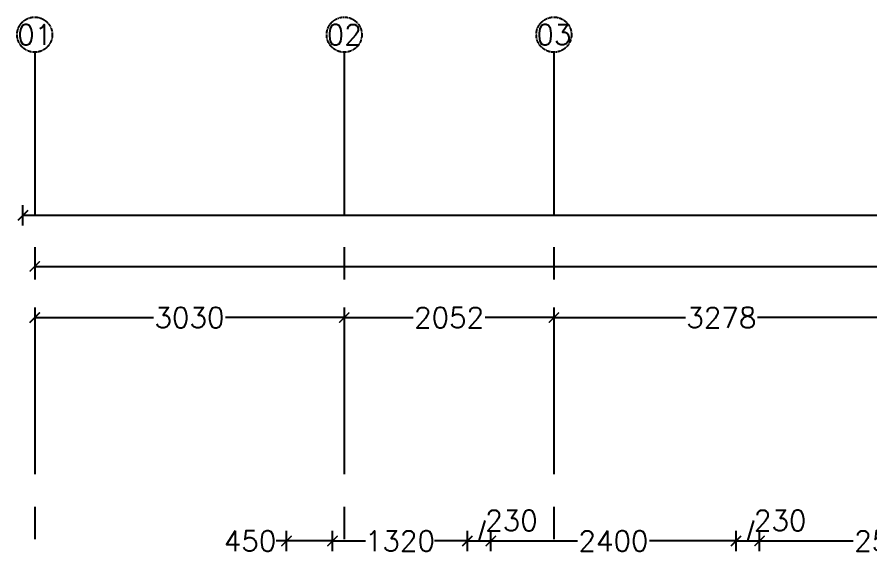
# Model space of a CAD drawing. Header units: millimetres. Extents: x 263680 to 312223, y -3811 to 33868.
# Drawn here: x 268644 to 277002, y 28608 to 33868 of the extents above; entities that cross this region are included whole.
import ezdxf

# ---------------------------------------------------------------- set-up
doc = ezdxf.new("R2010")
doc.units = ezdxf.units.MM
doc.header["$MEASUREMENT"] = 0
doc.header["$PDMODE"] = 35
doc.header["$PDSIZE"] = -0.5
doc.linetypes.add('CENTER', pattern=[50.8, 31.75, -6.35, 6.35, -6.35])
doc.layers.get('0').update_dxf_attribs({"linetype": 'CONTINUOUS'})
doc.layers.get('Defpoints').update_dxf_attribs({"linetype": 'CONTINUOUS'})
for name, color, linetype in [('Ano_Line_Grid', 4, 'CENTER'), ('Dim_Arc_100', 4, 'CONTINUOUS'), ('Txt_Grid', 4, 'CONTINUOUS')]:
    doc.layers.add(name, color=color, linetype=linetype)
doc.styles.add('Jwalant', font='romans.shx')
doc.styles.add('MSA_Standard', font='romans.shx')
doc.dimstyles.new('Msa_1_100', dxfattribs={"dimscale": 100, "dimtxt": 2, "dimasz": 1, "dimexe": 1, "dimexo": 0, "dimgap": 0, "dimtad": 0, "dimdec": 0, "dimzin": 0, "dimdsep": 46, "dimtxsty": 'MSA_Standard', "dimblk": 'ARCHTICK', "dimcen": 0.09, "dimclrd": 4, "dimclre": 4, "dimclrt": 6, "dimadec": 0, "dimazin": 0, "dimtfac": 1, "dimtdec": 0, "dimtofl": 0, "dimtmove": 0, "dimatfit": 3, "dimfxl": 0, "dimtolj": 1, "dimtzin": 0, "dimlwd": -1, "dimlwe": -1, "dimarcsym": 0})

# ---------------------------------------------------------------- blocks, each defined once
blk = doc.blocks.new('GRID 1')
at = {"layer": 'Ano_Line_Grid', "ltscale": 50}
for p, q in [((268821.5, 33523.9), (268821.5, -3467.2)), ((271851.5, 33523.9), (271851.5, -3467.2)), ((273903.5, 33523.9), (273903.5, -3467.2))]:
    blk.add_line(p, q, dxfattribs=at)
at = {"layer": 'Ano_Line_Grid'}
for centre in [(268821.5, 33695.9), (271851.5, 33695.9), (273903.5, 33695.9), (273903.5, 33695.9)]:
    blk.add_circle(centre, 172, dxfattribs=at)
at = {"layer": 'Txt_Grid', "char_height": 200, "attachment_point": 5, "style": 'Jwalant'}
for s, insert in [('01', (268821.5, 33695.9)), ('02', (271851.5, 33695.9)), ('03', (273903.5, 33695.9))]:
    blk.add_mtext_dynamic_manual_height_columns(s, width=700.143, gutter_width=1, heights=[0], dxfattribs=dict(at, insert=insert))
blk = doc.blocks.new('_ArchTick')
at = {"linetype": 'ByBlock', "const_width": 0.15}
blk.add_lwpolyline([(-0.5, -0.5), (0.5, 0.5)], dxfattribs=at)
blk = doc.blocks.new('*D3943')
at = {"layer": 'Defpoints', "color": 0, "transparency": 16777216}
for p in [(0, 0), (3030, 0), (3030, -2594.9)]:
    blk.add_point(p, dxfattribs=at)
at = {"layer": 'Dim_Arc_100', "color": 4, "transparency": 16777216}
for p, q in [((0, -2494.9), (0, -2694.9)), ((3030, -2494.9), (3030, -2694.9)), ((0, -2594.9), (1162.6, -2594.9)), ((3030, -2594.9), (1867.4, -2594.9))]:
    blk.add_line(p, q, dxfattribs=at)
at = {"layer": 'Dim_Arc_100', "color": 4, "transparency": 16777216, "xscale": 100, "yscale": 100, "zscale": 100, "rotation": 180}
blk.add_blockref('_ArchTick', (0, -2594.9), dxfattribs=at)
at = {"layer": 'Dim_Arc_100', "color": 4, "transparency": 16777216, "xscale": 100, "yscale": 100, "zscale": 100}
blk.add_blockref('_ArchTick', (3030, -2594.9), dxfattribs=at)
at = {"layer": 'Dim_Arc_100', "color": 6, "transparency": 16777216, "insert": (1515, -2594.9), "char_height": 200, "attachment_point": 5, "style": 'MSA_Standard'}
blk.add_mtext('\\A1;3030', dxfattribs=at)
blk = doc.blocks.new('*D3944')
at = {"layer": 'Defpoints', "color": 0, "ltscale": 1000, "transparency": 16777216}
for p in [(3030, 0), (5082, 0), (5082, -2594.9)]:
    blk.add_point(p, dxfattribs=at)
at = {"layer": 'Dim_Arc_100', "color": 4, "ltscale": 1000, "transparency": 16777216}
for p, q in [((3030, -2494.9), (3030, -2694.9)), ((5082, -2494.9), (5082, -2694.9)), ((3030, -2594.9), (3703.6, -2594.9)), ((5082, -2594.9), (4408.4, -2594.9))]:
    blk.add_line(p, q, dxfattribs=at)
at = {"layer": 'Dim_Arc_100', "color": 4, "ltscale": 1000, "transparency": 16777216, "xscale": 100, "yscale": 100, "zscale": 100, "rotation": 180}
blk.add_blockref('_ArchTick', (3030, -2594.9), dxfattribs=at)
at = {"layer": 'Dim_Arc_100', "color": 4, "ltscale": 1000, "transparency": 16777216, "xscale": 100, "yscale": 100, "zscale": 100}
blk.add_blockref('_ArchTick', (5082, -2594.9), dxfattribs=at)
at = {"layer": 'Dim_Arc_100', "color": 6, "ltscale": 1000, "transparency": 16777216, "insert": (4056, -2594.9), "char_height": 200, "attachment_point": 5, "style": 'MSA_Standard'}
blk.add_mtext('\\A1;2052', dxfattribs=at)
blk = doc.blocks.new('*D3945')
at = {"layer": 'Defpoints', "color": 0, "ltscale": 1000, "transparency": 16777216}
for p in [(5082, 0), (8360, 0), (8360, -2594.9)]:
    blk.add_point(p, dxfattribs=at)
at = {"layer": 'Dim_Arc_100', "color": 4, "ltscale": 1000, "transparency": 16777216}
for p, q in [((5082, -2494.9), (5082, -2694.9)), ((8360, -2494.9), (8360, -2694.9)), ((5082, -2594.9), (6368.6, -2594.9)), ((8360, -2594.9), (7073.4, -2594.9))]:
    blk.add_line(p, q, dxfattribs=at)
at = {"layer": 'Dim_Arc_100', "color": 4, "ltscale": 1000, "transparency": 16777216, "xscale": 100, "yscale": 100, "zscale": 100, "rotation": 180}
blk.add_blockref('_ArchTick', (5082, -2594.9), dxfattribs=at)
at = {"layer": 'Dim_Arc_100', "color": 4, "ltscale": 1000, "transparency": 16777216, "xscale": 100, "yscale": 100, "zscale": 100}
blk.add_blockref('_ArchTick', (8360, -2594.9), dxfattribs=at)
at = {"layer": 'Dim_Arc_100', "color": 6, "ltscale": 1000, "transparency": 16777216, "insert": (6721, -2594.9), "char_height": 200, "attachment_point": 5, "style": 'MSA_Standard'}
blk.add_mtext('\\A1;3278', dxfattribs=at)
blk = doc.blocks.new('*D3951')
at = {"layer": 'Defpoints', "color": 0, "ltscale": 1000, "transparency": 16777216}
for p in [(0, 0), (30025, -275.8), (30025, -2094.9)]:
    blk.add_point(p, dxfattribs=at)
at = {"layer": 'Dim_Arc_100', "color": 4, "ltscale": 1000, "transparency": 16777216}
for p, q in [((0, -1994.9), (0, -2194.9)), ((30025, -1994.9), (30025, -2194.9)), ((0, -2094.9), (14564.9, -2094.9)), ((30025, -2094.9), (15460.1, -2094.9))]:
    blk.add_line(p, q, dxfattribs=at)
at = {"layer": 'Dim_Arc_100', "color": 4, "ltscale": 1000, "transparency": 16777216, "xscale": 100, "yscale": 100, "zscale": 100, "rotation": 180}
blk.add_blockref('_ArchTick', (0, -2094.9), dxfattribs=at)
at = {"layer": 'Dim_Arc_100', "color": 4, "ltscale": 1000, "transparency": 16777216, "xscale": 100, "yscale": 100, "zscale": 100}
blk.add_blockref('_ArchTick', (30025, -2094.9), dxfattribs=at)
at = {"layer": 'Dim_Arc_100', "color": 6, "ltscale": 1000, "transparency": 16777216, "insert": (15012.5, -2094.9), "char_height": 200, "attachment_point": 5, "style": 'MSA_Standard'}
blk.add_mtext('\\A1;30025', dxfattribs=at)
blk = doc.blocks.new('*D3952')
at = {"layer": 'Defpoints', "color": 0, "ltscale": 1000, "transparency": 16777216}
for p in [(33885, -1594.9), (33885, -5474.6), (-115, -8657.6, 0)]:
    blk.add_point(p, dxfattribs=at)
at = {"layer": 'Dim_Arc_100', "color": 4, "ltscale": 1000, "transparency": 16777216}
for p, q in [((-115, -1694.9), (-115, -1494.9)), ((33885, -1694.9), (33885, -1494.9)), ((-115, -1594.9), (16437.4, -1594.9)), ((33885, -1594.9), (17332.6, -1594.9))]:
    blk.add_line(p, q, dxfattribs=at)
at = {"layer": 'Dim_Arc_100', "color": 4, "ltscale": 1000, "transparency": 16777216, "xscale": 100, "yscale": 100, "zscale": 100, "rotation": 180}
blk.add_blockref('_ArchTick', (-115, -1594.9), dxfattribs=at)
at = {"layer": 'Dim_Arc_100', "color": 4, "ltscale": 1000, "transparency": 16777216, "xscale": 100, "yscale": 100, "zscale": 100}
blk.add_blockref('_ArchTick', (33885, -1594.9), dxfattribs=at)
at = {"layer": 'Dim_Arc_100', "color": 6, "ltscale": 1000, "transparency": 16777216, "insert": (16885, -1594.9), "char_height": 200, "attachment_point": 5, "style": 'MSA_Standard'}
blk.add_mtext('\\A1;34000', dxfattribs=at)
blk = doc.blocks.new('*D3895')
at = {"layer": 'Defpoints', "color": 0, "ltscale": 1000, "transparency": 16777216}
for p in [(2465, -4780.1), (2465, -5474.6), (2915, -5474.6)]:
    blk.add_point(p, dxfattribs=at)
at = {"layer": 'Dim_Arc_100', "color": 4, "ltscale": 1000, "transparency": 16777216}
for p, q in [((2465, -4880.1), (2465, -4680.1)), ((2915, -4880.1), (2915, -4680.1)), ((2465, -4780.1), (2365, -4780.1)), ((2915, -4780.1), (2465, -4780.1))]:
    blk.add_line(p, q, dxfattribs=at)
at = {"layer": 'Dim_Arc_100', "color": 4, "ltscale": 1000, "transparency": 16777216, "xscale": 100, "yscale": 100, "zscale": 100, "rotation": 180}
blk.add_blockref('_ArchTick', (2465, -4780.1), dxfattribs=at)
at = {"layer": 'Dim_Arc_100', "color": 4, "ltscale": 1000, "transparency": 16777216, "xscale": 100, "yscale": 100, "zscale": 100}
blk.add_blockref('_ArchTick', (2915, -4780.1), dxfattribs=at)
at = {"layer": 'Dim_Arc_100', "color": 6, "ltscale": 1000, "transparency": 16777216, "insert": (2107.9, -4780.1), "char_height": 200, "attachment_point": 5, "style": 'MSA_Standard'}
blk.add_mtext('\\A1;450', dxfattribs=at)
blk = doc.blocks.new('*D3896')
at = {"layer": 'Defpoints', "color": 0, "ltscale": 1000, "transparency": 16777216}
for p in [(4235, -4780.1), (2915, -5474.6), (4235, -5474.6)]:
    blk.add_point(p, dxfattribs=at)
at = {"layer": 'Dim_Arc_100', "color": 4, "ltscale": 1000, "transparency": 16777216}
for p, q in [((2915, -4880.1), (2915, -4680.1)), ((4235, -4880.1), (4235, -4680.1)), ((2915, -4780.1), (3236.9, -4780.1)), ((4235, -4780.1), (3913.1, -4780.1))]:
    blk.add_line(p, q, dxfattribs=at)
at = {"layer": 'Dim_Arc_100', "color": 4, "ltscale": 1000, "transparency": 16777216, "xscale": 100, "yscale": 100, "zscale": 100, "rotation": 180}
blk.add_blockref('_ArchTick', (2915, -4780.1), dxfattribs=at)
at = {"layer": 'Dim_Arc_100', "color": 4, "ltscale": 1000, "transparency": 16777216, "xscale": 100, "yscale": 100, "zscale": 100}
blk.add_blockref('_ArchTick', (4235, -4780.1), dxfattribs=at)
at = {"layer": 'Dim_Arc_100', "color": 6, "ltscale": 1000, "transparency": 16777216, "insert": (3575, -4780.1), "char_height": 200, "attachment_point": 5, "style": 'MSA_Standard'}
blk.add_mtext('\\A1;1320', dxfattribs=at)
blk = doc.blocks.new('*D3897')
at = {"layer": 'Defpoints', "color": 0, "ltscale": 1000, "transparency": 16777216}
for p in [(4465, -4780.1), (4465, -5024.6), (4235, -5474.6)]:
    blk.add_point(p, dxfattribs=at)
at = {"layer": 'Dim_Arc_100', "color": 4, "ltscale": 1000, "transparency": 16777216}
for p, q in [((4350, -4780.1), (4410, -4580.1)), ((4235, -4880.1), (4235, -4680.1)), ((4465, -4880.1), (4465, -4680.1)), ((4235, -4780.1), (4465, -4780.1))]:
    blk.add_line(p, q, dxfattribs=at)
at = {"layer": 'Dim_Arc_100', "color": 4, "ltscale": 1000, "transparency": 16777216, "xscale": 100, "yscale": 100, "zscale": 100, "rotation": 180}
blk.add_blockref('_ArchTick', (4235, -4780.1), dxfattribs=at)
at = {"layer": 'Dim_Arc_100', "color": 4, "ltscale": 1000, "transparency": 16777216, "xscale": 100, "yscale": 100, "zscale": 100}
blk.add_blockref('_ArchTick', (4465, -4780.1), dxfattribs=at)
at = {"layer": 'Dim_Arc_100', "color": 6, "ltscale": 1000, "transparency": 16777216, "insert": (4667.1, -4580.1), "char_height": 200, "attachment_point": 5, "style": 'MSA_Standard'}
blk.add_mtext('\\A1;230', dxfattribs=at)
blk = doc.blocks.new('*D3898')
at = {"layer": 'Defpoints', "color": 0, "ltscale": 1000, "transparency": 16777216}
for p in [(6865, -4780.1), (4465, -5024.6), (6865, -5024.6)]:
    blk.add_point(p, dxfattribs=at)
at = {"layer": 'Dim_Arc_100', "color": 4, "ltscale": 1000, "transparency": 16777216}
for p, q in [((4465, -4880.1), (4465, -4680.1)), ((6865, -4880.1), (6865, -4680.1)), ((4465, -4780.1), (5312.6, -4780.1)), ((6865, -4780.1), (6017.4, -4780.1))]:
    blk.add_line(p, q, dxfattribs=at)
at = {"layer": 'Dim_Arc_100', "color": 4, "ltscale": 1000, "transparency": 16777216, "xscale": 100, "yscale": 100, "zscale": 100, "rotation": 180}
blk.add_blockref('_ArchTick', (4465, -4780.1), dxfattribs=at)
at = {"layer": 'Dim_Arc_100', "color": 4, "ltscale": 1000, "transparency": 16777216, "xscale": 100, "yscale": 100, "zscale": 100}
blk.add_blockref('_ArchTick', (6865, -4780.1), dxfattribs=at)
at = {"layer": 'Dim_Arc_100', "color": 6, "ltscale": 1000, "transparency": 16777216, "insert": (5665, -4780.1), "char_height": 200, "attachment_point": 5, "style": 'MSA_Standard'}
blk.add_mtext('\\A1;2400', dxfattribs=at)
blk = doc.blocks.new('*D3899')
at = {"layer": 'Defpoints', "color": 0, "ltscale": 1000, "transparency": 16777216}
for p in [(7095, -4780.1), (6865, -5024.6), (7095, -5024.6)]:
    blk.add_point(p, dxfattribs=at)
at = {"layer": 'Dim_Arc_100', "color": 4, "ltscale": 1000, "transparency": 16777216}
for p, q in [((6980, -4780.1), (7040, -4580.1)), ((6865, -4880.1), (6865, -4680.1)), ((7095, -4880.1), (7095, -4680.1)), ((6865, -4780.1), (7095, -4780.1))]:
    blk.add_line(p, q, dxfattribs=at)
at = {"layer": 'Dim_Arc_100', "color": 4, "ltscale": 1000, "transparency": 16777216, "xscale": 100, "yscale": 100, "zscale": 100, "rotation": 180}
blk.add_blockref('_ArchTick', (6865, -4780.1), dxfattribs=at)
at = {"layer": 'Dim_Arc_100', "color": 4, "ltscale": 1000, "transparency": 16777216, "xscale": 100, "yscale": 100, "zscale": 100}
blk.add_blockref('_ArchTick', (7095, -4780.1), dxfattribs=at)
at = {"layer": 'Dim_Arc_100', "color": 6, "ltscale": 1000, "transparency": 16777216, "insert": (7297.1, -4580.1), "char_height": 200, "attachment_point": 5, "style": 'MSA_Standard'}
blk.add_mtext('\\A1;230', dxfattribs=at)
blk = doc.blocks.new('*D3900')
at = {"layer": 'Defpoints', "color": 0, "ltscale": 1000, "transparency": 16777216}
for p in [(9635, -4780.1), (7095, -5024.6), (9635, -5024.6)]:
    blk.add_point(p, dxfattribs=at)
at = {"layer": 'Dim_Arc_100', "color": 4, "ltscale": 1000, "transparency": 16777216}
for p, q in [((7095, -4880.1), (7095, -4680.1)), ((9635, -4880.1), (9635, -4680.1)), ((7095, -4780.1), (8012.6, -4780.1)), ((9635, -4780.1), (8717.4, -4780.1))]:
    blk.add_line(p, q, dxfattribs=at)
at = {"layer": 'Dim_Arc_100', "color": 4, "ltscale": 1000, "transparency": 16777216, "xscale": 100, "yscale": 100, "zscale": 100, "rotation": 180}
blk.add_blockref('_ArchTick', (7095, -4780.1), dxfattribs=at)
at = {"layer": 'Dim_Arc_100', "color": 4, "ltscale": 1000, "transparency": 16777216, "xscale": 100, "yscale": 100, "zscale": 100}
blk.add_blockref('_ArchTick', (9635, -4780.1), dxfattribs=at)
at = {"layer": 'Dim_Arc_100', "color": 6, "ltscale": 1000, "transparency": 16777216, "insert": (8365, -4780.1), "char_height": 200, "attachment_point": 5, "style": 'MSA_Standard'}
blk.add_mtext('\\A1;2540', dxfattribs=at)
blk = doc.blocks.new('Dimensions')
at = {"layer": 'Dim_Arc_100'}
dim = blk.add_linear_dim(base=(3030, -2594.9), p1=(0, 0), p2=(3030, 0), dimstyle='Msa_1_100', dxfattribs=at)
dim.commit()
dim.dimension.update_dxf_attribs({"geometry": '*D3943', "text_midpoint": (1515, -2594.9)})
at = {"layer": 'Dim_Arc_100', "ltscale": 1000}
for base, p1, p2, picture, middle in [((30025, -2094.9), (0, 0), (30025, -275.8), '*D3951', (15012.5, -2094.9)), ((33885, -1594.9), (-115, -8657.6, 0), (33885, -5474.6), '*D3952', (16885, -1594.9)), ((2465, -4780.1), (2915, -5474.6), (2465, -5474.6), '*D3895', (2107.9, -4780.1))]:
    dim = blk.add_linear_dim(base=base, p1=p1, p2=p2, dimstyle='Msa_1_100', dxfattribs=at)
    dim.commit()
    dim.dimension.update_dxf_attribs({"geometry": picture, "text_midpoint": middle})
for base, p1, p2, picture, middle in [((5082, -2594.9), (3030, 0), (5082, 0), '*D3944', (4056, -2594.9)), ((8360, -2594.9), (5082, 0), (8360, 0), '*D3945', (6721, -2594.9)), ((4465, -4780.1), (4235, -5474.6), (4465, -5024.6), '*D3897', (4410, -4580.1)), ((7095, -4780.1), (6865, -5024.6), (7095, -5024.6), '*D3899', (7040, -4580.1)), ((4235, -4780.1), (2915, -5474.6), (4235, -5474.6), '*D3896', (3575, -4780.1)), ((6865, -4780.1), (4465, -5024.6), (6865, -5024.6), '*D3898', (5665, -4780.1)), ((9635, -4780.1), (7095, -5024.6), (9635, -5024.6), '*D3900', (8365, -4780.1))]:
    dim = blk.add_linear_dim(base=base, p1=p1, p2=p2, dimstyle='Msa_1_100', override={"dimtmove": 1}, dxfattribs=at)
    dim.commit()
    dim.dimension.update_dxf_attribs({"geometry": picture, "text_midpoint": middle})

msp = doc.modelspace()

# ---------------------------------------------------------------- block references
at = {"layer": 'Dim_Arc_100'}
for name, p in [('GRID 1', (-5, 0)), ('Dimensions', (268816.5, 33523.9))]:
    msp.add_blockref(name, p, dxfattribs=at)

doc.saveas('drawing.dxf')
